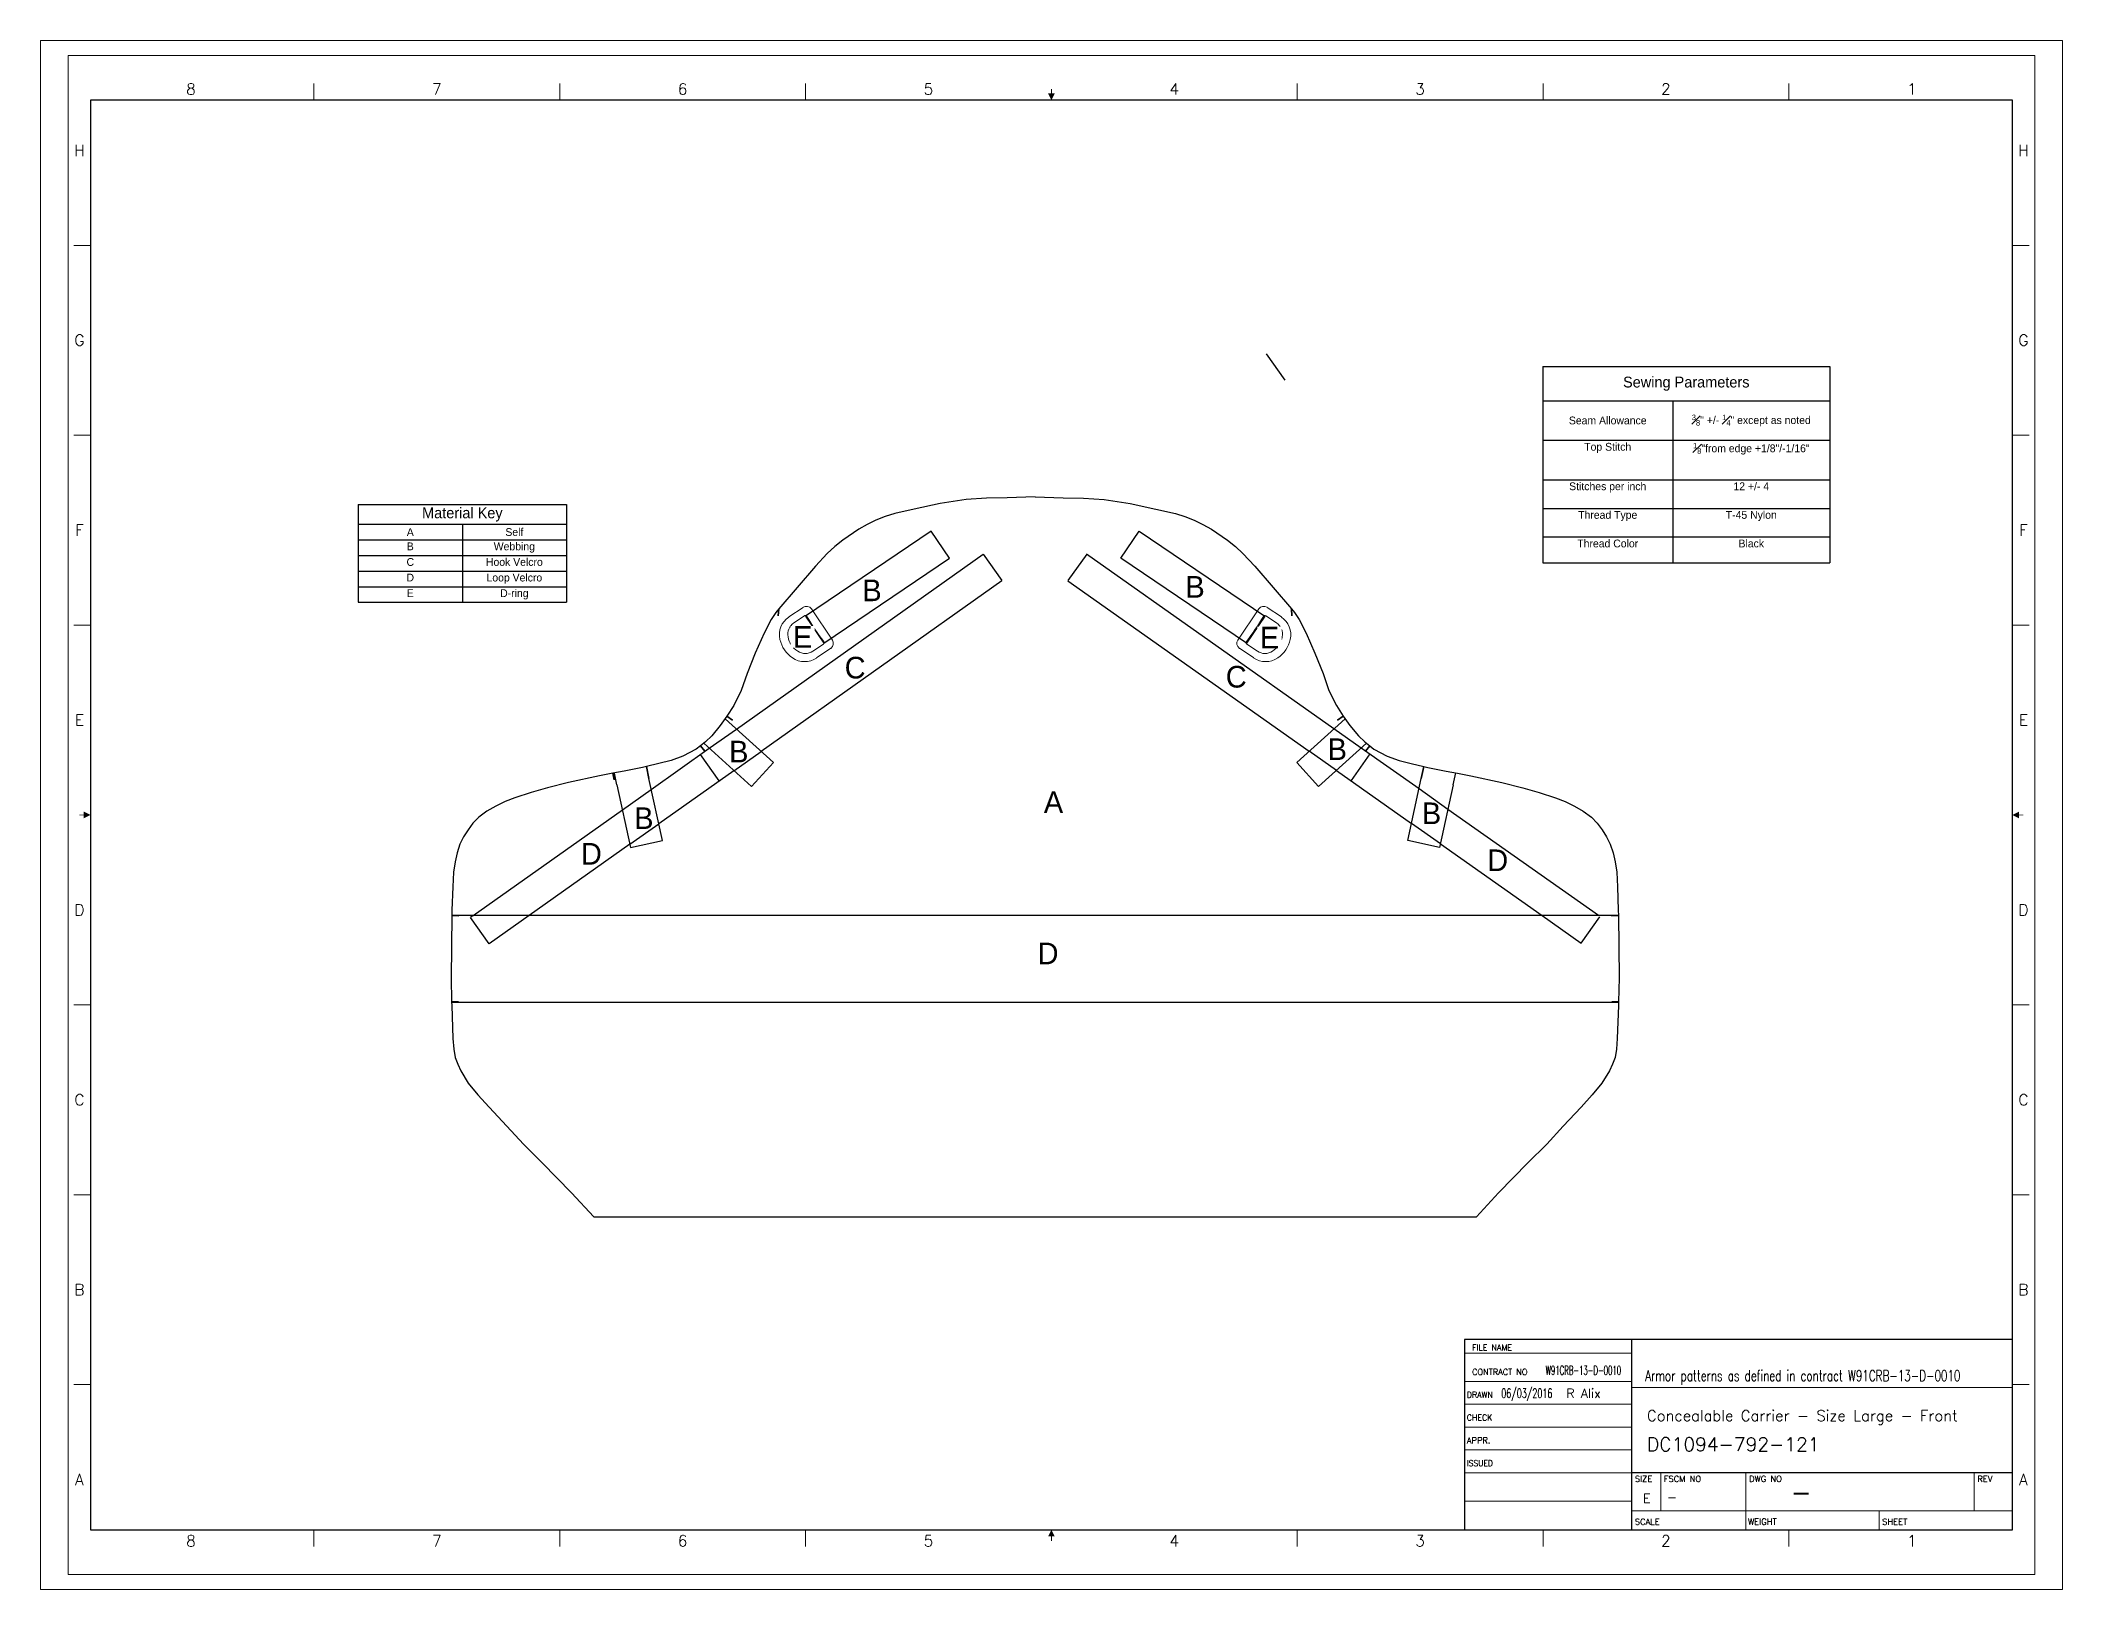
# Paper-space layout 'Layout1' of a CAD drawing. Header units: inches. Extents: x 0 to 10.8, y 0 to 8.2.
# The model-space entities are those that its viewports show. They can reach past a viewport. Long polylines and large blocks are cut down to what shows.
import ezdxf
from ezdxf.enums import TextEntityAlignment as Align

# ---------------------------------------------------------------- set-up
doc = ezdxf.new("R2010")
doc.units = ezdxf.units.IN
doc.header["$MEASUREMENT"] = 0
doc.linetypes.add('HIDDEN', pattern=[0.375, 0.25, -0.125])
doc.layers.add('AM_BOR', color=7, linetype='Continuous', lineweight=30)
doc.layers.add('T001L001', color=7, linetype='Continuous')
doc.styles.add('ACANSTS', font='romans.shx', dxfattribs={"height": 1})

# ---------------------------------------------------------------- blocks, each defined once
blk = doc.blocks.new('*T7')
at = {"color": 0, "linetype": 'ByBlock', "lineweight": -2, "transparency": 16777216}
for p, q in [((0, 0), (4.801, 0)), ((0, 0), (0, -2.253)), ((4.801, 0), (4.801, -2.253)), ((0, -0.453), (4.801, -0.453)), ((2.401, -0.453), (2.401, -2.253)), ((0, -0.813), (4.801, -0.813)), ((0, -1.173), (4.801, -1.173)), ((0, -1.533), (4.801, -1.533)), ((0, -1.893), (4.801, -1.893)), ((0, -2.253), (4.801, -2.253))]:
    blk.add_line(p, q, dxfattribs=at)
at = {"color": 0, "linetype": 'Continuous', "transparency": 16777216}
for s, insert, char_height, width, attachment_point in [('Material Key', (2.401, -0.227), 0.25, 4.68128, 5), ('A', (1.2, -0.633), 0.18, 2.28064, 5), ('B', (1.2, -0.873), 0.18, 2.28064, 2), ('Webbing', (3.601, -0.873), 0.18, 2.28064, 2), ('Self', (3.601, -0.633), 0.18, 2.28064, 5), ('C', (1.2, -1.233), 0.18, 2.28064, 2), ('Hook Velcro', (3.601, -1.233), 0.18, 2.28064, 2), ('D', (1.2, -1.593), 0.18, 2.28064, 2), ('Loop Velcro', (3.601, -1.593), 0.18, 2.28064, 2), ('E', (1.2, -1.953), 0.18, 2.28064, 2), ('D-ring', (3.601, -1.953), 0.18, 2.28064, 2)]:
    blk.add_mtext(s, dxfattribs=dict(at, insert=insert, char_height=char_height, width=width, attachment_point=attachment_point))
blk = doc.blocks.new('ANSI_E')
at = {"color": 7}
for p, q in [((1104.9, 838.2), (12.7, 838.2)), ((12.7, 838.2), (12.7, 25.4)), ((1104.9, 25.4), (1104.9, 838.2)), ((12.7, 25.4), (1104.9, 25.4))]:
    blk.add_line(p, q, dxfattribs=at)
at = {"layer": 'AM_BOR', "color": 7, "lineweight": 15}
for p, q in [((1117.6, 863.6), (0, 863.6)), ((0, 863.6), (0, 0)), ((1117.6, 0), (1117.6, 863.6)), ((139.7, 847.7), (139.7, 838.2)), ((279.4, 847.7), (279.4, 838.2)), ((419.1, 847.7), (419.1, 838.2)), ((698.5, 847.7), (698.5, 838.2)), ((838.2, 847.7), (838.2, 838.2)), ((977.9, 847.7), (977.9, 838.2)), ((12.7, 755.6), (3.2, 755.6)), ((1104.9, 755.6), (1114.4, 755.6)), ((12.7, 647.7), (3.2, 647.7)), ((1104.9, 647.7), (1114.4, 647.7)), ((12.7, 539.8), (3.2, 539.8)), ((1104.9, 539.8), (1114.4, 539.8)), ((12.7, 323.9), (3.2, 323.9)), ((1104.9, 323.9), (1114.4, 323.9)), ((12.7, 215.9), (3.2, 215.9)), ((1104.9, 215.9), (1114.4, 215.9)), ((12.7, 108), (3.2, 108)), ((1104.9, 108), (1114.4, 108)), ((139.7, 15.9), (139.7, 25.4)), ((279.4, 15.9), (279.4, 25.4)), ((419.1, 15.9), (419.1, 25.4)), ((698.5, 15.9), (698.5, 25.4)), ((838.2, 15.9), (838.2, 25.4)), ((977.9, 15.9), (977.9, 25.4)), ((0, 0), (1117.6, 0))]:
    blk.add_line(p, q, dxfattribs=at)
at = {"layer": 'AM_BOR', "color": 7, "lineweight": 30, "const_width": 0.508}
for points in [[(558.8, 844.5), (558.8, 842)], [(6.4, 431.8), (8.9, 431.8)], [(1111.2, 431.8), (1108.7, 431.8)], [(558.8, 19.1), (558.8, 21.6)]]:
    blk.add_lwpolyline(points, dxfattribs=at)
at = {"layer": 'AM_BOR', "color": 7, "lineweight": 30}
for points in [[(560.7, 842), (556.9, 842), (558.8, 838.2)], [(8.9, 433.7), (8.9, 429.9), (12.7, 431.8)], [(1108.7, 429.9), (1108.7, 433.7), (1104.9, 431.8)], [(556.9, 21.6), (560.7, 21.6), (558.8, 25.4)]]:
    blk.add_solid(points, dxfattribs=at)
at = {"layer": 'AM_BOR', "color": 7, "lineweight": 15, "style": 'ACANSTS'}
for s, p in [('8', (69.8, 844.5)), ('7', (209.6, 844.5)), ('6', (349.2, 844.5)), ('5', (488.9, 844.5)), ('4', (628.6, 844.5)), ('3', (768.3, 844.5)), ('2', (908, 844.5)), ('1', (1047.8, 844.5)), ('H', (6.4, 809.6)), ('H', (1111.2, 809.6)), ('G', (6.4, 701.7)), ('G', (1111.2, 701.7)), ('F', (6.4, 593.7)), ('F', (1111.2, 593.7)), ('E', (6.4, 485.8)), ('E', (1111.2, 485.8)), ('D', (6.4, 377.8)), ('D', (1111.2, 377.8)), ('C', (6.4, 269.9)), ('C', (1111.2, 269.9)), ('B', (6.4, 161.9)), ('B', (1111.2, 161.9)), ('A', (1111.2, 54)), ('8', (69.8, 19.1)), ('7', (209.6, 19.1)), ('6', (349.2, 19.1)), ('5', (488.9, 19.1)), ('4', (628.6, 19.1)), ('3', (768.3, 19.1)), ('2', (908, 19.1)), ('1', (1047.8, 19.1))]:
    blk.add_text(s, height=6.35, dxfattribs=at).set_placement(p, align=Align.MIDDLE_CENTER)
at = {"layer": 'AM_BOR', "color": 7, "lineweight": 15, "style": 'ACANSTS', "text_generation_flag": 2}
blk.add_text('A', height=6.35, dxfattribs=at).set_placement((6.4, 54), align=Align.MIDDLE_CENTER)
blk = doc.blocks.new('ANSI_TITUS')
at = {"color": 0}
blk.add_lwpolyline([(0, 63.5), (-182.88, 63.5), (-182.88, 0), (0, 0)], close=True, dxfattribs=at)
at = {"layer": 'AM_BOR', "color": 0}
for p, q in [((-127, 0), (-127, 63.5)), ((0, 19.05), (-127, 19.05))]:
    blk.add_line(p, q, dxfattribs=at)
at = {"layer": 'AM_BOR', "color": 0, "lineweight": 15}
for p, q in [((-182.88, 58.93), (-127, 58.93)), ((-127, 49.53), (-182.88, 49.53)), ((0, 47.5), (-127, 47.5)), ((-127, 41.91), (-182.88, 41.91)), ((-127, 34.29), (-182.88, 34.29)), ((-127, 26.67), (-182.88, 26.67)), ((-127, 19.05), (-182.88, 19.05)), ((-117.35, 19.05), (-117.35, 6.35)), ((-88.9, 19.05), (-88.9, 6.35)), ((-12.7, 19.05), (-12.7, 6.35)), ((-127, 9.53), (-182.88, 9.53)), ((0, 6.35), (-127, 6.35)), ((-88.9, 0), (-88.9, 6.35)), ((-44.45, 0), (-44.45, 6.35))]:
    blk.add_line(p, q, dxfattribs=at)
at = {"layer": 'AM_BOR', "color": 0, "lineweight": 15, "style": 'ACANSTS'}
for s, width, p in [('FILE NAME', 0.951562, (-180.32, 59.82)), ('CONTRACT NO', 0.979028, (-180.32, 51.69)), ('DRAWN', 0.942857, (-182.08, 44.07))]:
    blk.add_text(s, height=2.032, dxfattribs=dict(at, width=width)).set_placement(p)
for s, width, p in [('CHECK', 0.942857, (-182.08, 37.47)), ('ISSUED', 0.90932, (-182.08, 22.23))]:
    blk.add_text(s, height=2.032, dxfattribs=dict(at, width=width)).set_placement(p, align=Align.MIDDLE_LEFT)
for s, p in [('APPR.', (-182.08, 29.85)), ('SCALE', (-125.98, 2.67)), ('SHEET', (-43.43, 2.67))]:
    blk.add_text(s, height=2.032, dxfattribs=at).set_placement(p, align=Align.MIDDLE_LEFT)
for s, p in [('SIZE', (-125.98, 16)), ('FSCM NO', (-116.33, 16)), ('DWG NO', (-87.88, 16)), ('REV', (-11.68, 16)), ('WEIGHT', (-88.25, 1.71))]:
    blk.add_text(s, height=2.032, dxfattribs=at).set_placement(p)
for tag, p in [('GEN-TITLE-DWG{10.58}', (-161.27, 59.78)), ('GEN-TITLE-CTRN{9.04}', (-155.75, 51.74)), ('GEN-TITLE-DAT{6.03}', (-170.58, 44.08)), ('GEN-TITLE-NAME{6.72}', (-148.84, 44.07)), ('GEN-TITLE-CHKD{6.16}', (-170.75, 36.42)), ('GEN-TITLE-CHKM{6.72}', (-148.84, 36.45)), ('GEN-TITLE-APPD{6.08}', (-170.75, 28.77)), ('GEN-TITLE-APPM{6.72}', (-148.84, 28.83)), ('GEN-TITLE-ISSD{6.03}', (-170.58, 21.28)), ('GEN-TITLE-ISSM{6.72}', (-148.84, 21.21)), ('GEN-TITLE-FSCM{8.01}', (-115.32, 9.4)), ('GEN-TITLE-SCA{7.49}', (-113.04, 1.66)), ('GEN-TITLE-WT{7.43}', (-69.95, 1.65)), ('GEN-TITLE-SHEET{10.30}', (-26.47, 1.56))]:
    blk.add_attdef(tag, p, '', height=3.05, dxfattribs=at)
at = {"layer": 'AM_BOR', "color": 0, "lineweight": 30, "style": 'ACANSTS'}
for tag, p in [('GEN-TITLE-DACT{25.89}', (-122.54, 49.66)), ('GEN-TITLE-DES2{26.26}', (-121.95, 26.26))]:
    blk.add_attdef(tag, p, '', height=4.57, dxfattribs=at)
at = {"layer": 'AM_BOR', "color": 0, "style": 'ACANSTS'}
for tag, p in [('GEN-TITLE-DES1{18.22}', (-121.95, 36.3)), ('GEN-TITLE-NR{8.40}', (-74.06, 9.4))]:
    blk.add_attdef(tag, p, '', height=6.35, dxfattribs=at)
at = {"layer": 'AM_BOR', "color": 0, "lineweight": 15, "style": 'ACANSTS'}
for tag, p in [('GEN-TITLE-SIZ{2.46}', (-122.03, 9.01)), ('GEN-TITLE-REV{3.27}', (-6.22, 8.88))]:
    blk.add_attdef(tag, text='', height=3.05, dxfattribs=at).set_placement(p, align=Align.CENTER)
blk = doc.blocks.new('*T28')
at = {"color": 0, "linetype": 'ByBlock', "lineweight": -2, "transparency": 16777216}
for p, q in [((0, 0), (6.625, 0)), ((0, 0), (0, -4.531)), ((6.625, 0), (6.625, -4.531)), ((0, -0.787), (6.625, -0.787)), ((3, -0.787), (3, -4.531)), ((0, -1.699), (6.625, -1.699)), ((0, -2.611), (6.625, -2.611)), ((0, -3.271), (6.625, -3.271)), ((0, -3.931), (6.625, -3.931)), ((0, -4.531), (6.625, -4.531))]:
    blk.add_line(p, q, dxfattribs=at)
at = {"color": 0, "linetype": 'Continuous', "transparency": 16777216}
for s, insert, char_height, width, attachment_point in [('Sewing Parameters', (3.312, -0.393), 0.25, 6.505, 5), ('Seam Allowance', (1.5, -1.243), 0.18, 2.88, 5), ('\\A1;{\\H0.7x;\\S3#8;}" +/- {\\H0.7x;\\S1#4;}" except as noted', (4.812, -1.243), 0.18, 3.505, 5), ('Top Stitch', (1.5, -1.759), 0.18, 2.88, 2), ('\\A1;{\\H0.7x;\\S1#8;}"from edge +1/8"/-1/16"', (4.812, -1.759), 0.18, 3.505, 2), ('Stitches per inch', (1.5, -2.671), 0.18, 2.88, 2), ('12 +/- 4', (4.812, -2.671), 0.18, 3.505, 2), ('Thread Type', (1.5, -3.331), 0.18, 2.88, 2), ('T-45 Nylon', (4.812, -3.331), 0.18, 3.505, 2), ('Thread Color', (1.5, -3.991), 0.18, 2.88, 2), ('Black', (4.812, -3.991), 0.18, 3.505, 2)]:
    blk.add_mtext(s, dxfattribs=dict(at, insert=insert, char_height=char_height, width=width, attachment_point=attachment_point))

msp = doc.modelspace()

# ---------------------------------------------------------------- linework, layer by layer
at = {"linetype": 'Continuous'}
for p, q in [((-0.946, 29.077), (-0.512, 28.465)), ((-13.167, 20.415), (-7.472, 24.451)), ((-7.475, 24.454), (-7.041, 23.842)), ((-5.086, 24.455), (-5.519, 23.843)), ((0.62, 20.419), (-5.088, 24.452)), ((-7.041, 23.837), (-12.597, 19.9)), ((-5.519, 23.838), (0.049, 19.903)), ((-12.315, 19.645), (-13.428, 20.651)), ((-0.237, 19.645), (0.876, 20.651)), ((-13.922, 20.086), (-12.818, 19.089)), ((1.37, 20.086), (0.266, 19.089)), ((-15.132, 19.022), (-13.794, 19.971)), ((-14.003, 19.831), (-13.57, 19.219)), ((-12.818, 19.089), (-12.315, 19.645)), ((0.266, 19.089), (-0.237, 19.645)), ((1.449, 19.841), (1.017, 19.228)), ((2.582, 19.032), (1.248, 19.975)), ((-15.923, 19.131), (-15.982, 19.401)), ((-15.923, 19.131), (-15.609, 17.683)), ((-14.876, 17.843), (-15.187, 19.276)), ((-13.224, 19.455), (-14.959, 18.226)), ((0.677, 19.46), (2.409, 18.236)), ((2.324, 17.843), (2.635, 19.276)), ((3.371, 19.131), (3.057, 17.683)), ((3.371, 19.131), (3.43, 19.402)), ((-19.244, 16.109), (-15.797, 18.551)), ((6.719, 16.109), (3.248, 18.562)), ((-15.624, 17.755), (-17.947, 16.109)), ((-15.609, 17.683), (-14.876, 17.843)), ((3.057, 17.683), (2.324, 17.843)), ((3.074, 17.766), (5.42, 16.109)), ((7.182, 16.109), (-19.733, 16.109)), ((-19.733, 14.109), (7.182, 14.109)), ((-16.46, 9.154), (3.908, 9.154))]:
    msp.add_line(p, q, dxfattribs=at)
at = {"color": 7, "linetype": 'Continuous', "lineweight": 15}
for p, q in [((-11.959, 23.002), (-11.629, 23.225)), ((-11.6, 23.03), (-11.845, 22.864)), ((-11.438, 23.188), (-10.953, 22.47)), ((-1.114, 23.188), (-1.599, 22.47)), ((-0.952, 23.03), (-0.707, 22.864)), ((-0.593, 23.002), (-0.923, 23.225)), ((-11.404, 22.213), (-11.16, 22.378)), ((-10.99, 22.279), (-11.32, 22.056)), ((-1.562, 22.279), (-1.232, 22.056)), ((-1.148, 22.213), (-1.392, 22.378))]:
    msp.add_line(p, q, dxfattribs=at)
at = {"linetype": 'HIDDEN'}
for p, q in [((-13.794, 19.971), (-13.167, 20.415)), ((1.248, 19.975), (0.62, 20.419)), ((-13.224, 19.455), (-12.597, 19.9)), ((0.677, 19.46), (0.049, 19.903)), ((-15.797, 18.551), (-15.132, 19.022)), ((3.248, 18.562), (2.582, 19.032)), ((-15.624, 17.755), (-14.959, 18.226)), ((3.074, 17.766), (2.409, 18.236)), ((-19.244, 16.109), (-19.303, 16.067)), ((-18.87, 15.455), (-19.303, 16.067)), ((-17.947, 16.109), (-18.87, 15.455)), ((5.42, 16.109), (6.321, 15.472)), ((6.321, 15.472), (6.754, 16.084))]:
    msp.add_line(p, q, dxfattribs=at)
at = {"linetype": 'Continuous'}
for points in [[(-11.573, 23.02), (-11.152, 22.399), (-8.254, 24.361), (-8.674, 24.982)], [(-0.979, 23.02), (-1.4, 22.399), (-4.298, 24.361), (-3.878, 24.982)]]:
    msp.add_lwpolyline(points, close=True, dxfattribs=at)
at = {"color": 7, "linetype": 'Continuous', "lineweight": 15}
for centre, radius, start, end in [((-11.683, 22.594), 0.492, 124.0488, 192.6871), ((-11.668, 22.603), 0.315, 124.0488, 191.0457), ((-11.552, 23.111), 0.138, 34.0488, 124.0488), ((-11.578, 22.997), 0.0394, 30.6386, 124.0488), ((-6.463, 26.027), 5.906, 210.6386, 217.459), ((-6.089, 26.027), 5.906, 322.541, 329.3614), ((-1, 23.111), 0.138, 55.9512, 145.9512), ((-0.974, 22.997), 0.0394, 55.9512, 149.3614), ((-0.884, 22.603), 0.315, 348.9543, 55.9512), ((-0.869, 22.594), 0.492, 347.3129, 55.9512), ((-11.472, 22.642), 0.709, 192.6871, 235.4105), ((-11.472, 22.642), 0.515, 191.0457, 237.0519), ((-11.182, 22.411), 0.0394, 304.0488, 37.459), ((-11.067, 22.393), 0.138, 304.0488, 34.0488), ((-1.485, 22.393), 0.138, 145.9512, 235.9512), ((-1.37, 22.411), 0.0394, 142.541, 235.9512), ((-1.08, 22.642), 0.515, 302.9481, 348.9543), ((-1.08, 22.642), 0.709, 304.5895, 347.3129), ((-11.595, 22.463), 0.492, 235.4105, 304.0488), ((-11.581, 22.474), 0.315, 237.0519, 304.0488), ((-0.957, 22.463), 0.492, 235.9512, 304.5895), ((-0.971, 22.474), 0.315, 235.9512, 302.9481)]:
    msp.add_arc(centre, radius, start, end, dxfattribs=at)
at = {"layer": 'T001L001'}
for points in [[(-6.276, 25.778), (-6.276, 25.778), (-6.276, 25.778), (-6.922, 25.755), (-7.395, 25.744), (-7.866, 25.716), (-8.468, 25.623), (-9.064, 25.494), (-9.513, 25.387), (-9.733, 25.32), (-9.948, 25.24), (-10.148, 25.14), (-10.341, 25.028), (-10.712, 24.775), (-10.896, 24.627), (-11.07, 24.468), (-11.342, 24.176), (-12.191, 23.189), (-12.201, 23.032), (-12.191, 23.189), (-12.261, 23.104), (-12.369, 22.947), (-12.53, 22.63), (-12.733, 22.169), (-12.92, 21.701), (-13.055, 21.308), (-13.229, 20.963), (-13.386, 20.711), (-13.255, 20.624), (-13.386, 20.711), (-13.539, 20.494), (-13.735, 20.261), (-13.881, 20.119), (-13.998, 20.025), (-13.899, 19.902), (-13.998, 20.025), (-14.094, 19.948), (-14.401, 19.789), (-14.672, 19.691), (-14.955, 19.618), (-15.241, 19.55), (-15.187, 19.276), (-15.241, 19.55), (-15.336, 19.527), (-15.758, 19.443), (-16.018, 19.395), (-15.99, 19.241), (-16.018, 19.395), (-16.326, 19.338), (-17.044, 19.184), (-17.527, 19.057), (-17.907, 18.954), (-18.279, 18.83), (-18.501, 18.74), (-18.717, 18.637), (-18.923, 18.518), (-19.114, 18.378), (-19.246, 18.242), (-19.36, 18.091), (-19.461, 17.93), (-19.547, 17.759), (-19.613, 17.558), (-19.658, 17.349), (-19.695, 17.116), (-19.714, 16.77), (-19.732, 16.236), (-19.733, 16.109), (-19.576, 16.107), (-19.733, 16.109), (-19.749, 14.676), (-19.738, 14.119), (-19.581, 14.12), (-19.738, 14.119), (-19.737, 14.036), (-19.708, 13.272), (-19.691, 13.026), (-19.658, 12.833), (-19.599, 12.678), (-19.525, 12.529), (-19.354, 12.244), (-19.13, 11.975), (-18.874, 11.689), (-18.463, 11.249), (-18.081, 10.835), (-17.647, 10.407), (-16.97, 9.708), (-16.46, 9.154)], [(-6.276, 25.778), (-6.276, 25.778), (-6.276, 25.778), (-5.63, 25.755), (-5.157, 25.744), (-4.686, 25.716), (-4.083, 25.623), (-3.487, 25.494), (-3.039, 25.387), (-2.819, 25.32), (-2.604, 25.24), (-2.404, 25.14), (-2.21, 25.028), (-1.84, 24.775), (-1.656, 24.627), (-1.482, 24.468), (-1.21, 24.176), (-0.361, 23.189), (-0.35, 23.032), (-0.361, 23.189), (-0.291, 23.104), (-0.182, 22.947), (-0.021, 22.63), (0.181, 22.169), (0.368, 21.701), (0.503, 21.308), (0.678, 20.963), (0.834, 20.711), (0.703, 20.624), (0.834, 20.711), (0.987, 20.494), (1.183, 20.261), (1.33, 20.119), (1.446, 20.025), (1.347, 19.902), (1.446, 20.025), (1.542, 19.948), (1.85, 19.789), (2.12, 19.691), (2.403, 19.618), (2.689, 19.55), (2.635, 19.276), (2.689, 19.55), (2.784, 19.527), (3.207, 19.443), (3.467, 19.395), (3.467, 19.395), (3.467, 19.395), (3.774, 19.338), (4.493, 19.184), (4.975, 19.057), (5.355, 18.954), (5.727, 18.83), (5.95, 18.74), (6.166, 18.637), (6.372, 18.518), (6.563, 18.378), (6.694, 18.242), (6.809, 18.091), (6.91, 17.93), (6.995, 17.759), (7.062, 17.558), (7.106, 17.349), (7.144, 17.116), (7.162, 16.77), (7.18, 16.236), (7.182, 16.109), (7.024, 16.107), (7.182, 16.109), (7.197, 14.676), (7.187, 14.119), (7.029, 14.12), (7.187, 14.119), (7.185, 14.036), (7.156, 13.272), (7.139, 13.026), (7.107, 12.833), (7.047, 12.678), (6.974, 12.529), (6.802, 12.244), (6.578, 11.975), (6.323, 11.689), (5.911, 11.249), (5.529, 10.835), (5.095, 10.407), (4.418, 9.708), (3.908, 9.154)]]:
    msp.add_lwpolyline(points, dxfattribs=at)

# ---------------------------------------------------------------- block references
for name, p in [('*T28', (5.436, 28.78)), ('*T7', (-21.892, 25.595))]:
    msp.add_blockref(name, p)
at = {"lineweight": 0}
ref = msp.add_blockref('ANSI_TITUS', (16.271, 1.933), dxfattribs=dict(at, xscale=0.06912783399898145, yscale=0.06912783399898145, zscale=0.06912783399898145))
ref.add_attrib('GEN-TITLE-CTRN{9.04}', 'W91CRB-13-D-0010', (5.505, 5.51), dxfattribs={"layer": 'AM_BOR', "color": 0, "lineweight": 15, "height": 0.2107, "style": 'ACANSTS', "width": 0.556716})
ref.add_attrib('GEN-TITLE-SIZ{2.46}', 'E', dxfattribs={"layer": 'AM_BOR', "color": 0, "lineweight": 15, "height": 0.211, "style": 'ACANSTS'}).set_placement((7.836, 2.556), align=Align.CENTER)
ref.add_attrib('GEN-TITLE-FSCM{8.01}', '-', (8.3, 2.583), dxfattribs={"layer": 'AM_BOR', "color": 0, "lineweight": 15, "height": 0.211, "style": 'ACANSTS'})
ref.add_attrib('GEN-TITLE-DACT{25.89}', 'Armor patterns as defined in contract W91CRB-13-D-0010', (7.8, 5.366), dxfattribs={"layer": 'AM_BOR', "color": 7, "lineweight": 30, "height": 0.25, "style": 'ACANSTS', "width": 0.7})
ref.add_attrib('GEN-TITLE-NR{8.40}', '-', (11.152, 2.583), dxfattribs={"layer": 'AM_BOR', "height": 0.439, "style": 'ACANSTS'})
ref.add_attrib('GEN-TITLE-DES2{26.26}', 'DC1094-792-121', (7.841, 3.748), dxfattribs={"layer": 'AM_BOR', "color": 0, "lineweight": 30, "height": 0.31605, "style": 'ACANSTS'})
ref.add_attrib('GEN-TITLE-DES1{18.22}', 'Concealable Carrier - Size Large - Front', (7.841, 4.442), dxfattribs={"layer": 'AM_BOR', "height": 0.25, "style": 'ACANSTS'})
ref.add_attrib('GEN-TITLE-NAME{6.72}', 'R Alix', (5.982, 4.979), dxfattribs={"layer": 'AM_BOR', "color": 0, "lineweight": 15, "height": 0.2107, "style": 'ACANSTS'})
ref.add_attrib('GEN-TITLE-DAT{6.03}', '06/03/2016', (4.48, 4.98), dxfattribs={"layer": 'AM_BOR', "color": 0, "lineweight": 15, "height": 0.2107, "style": 'ACANSTS', "width": 0.639545})

# ---------------------------------------------------------------- texts
at = {"linetype": 'Continuous', "char_height": 0.5, "attachment_point": 1}
for s, insert in [('B', (-10.262, 23.867)), ('B', (-2.808, 23.948)), ('C', (-10.67, 22.083)), ('C', (-1.877, 21.873)), ('B', (-13.336, 20.146)), ('B', (0.473, 20.201)), ('A', (-6.075, 18.979)), ('B', (2.647, 18.721)), ('B', (-15.527, 18.609)), ('D', (-16.756, 17.786)), ('D', (4.156, 17.637)), ('D', (-6.219, 15.486))]:
    msp.add_mtext_dynamic_manual_height_columns(s, width=1.45017, gutter_width=1, heights=[0], dxfattribs=dict(at, insert=insert))

# ---------------------------------------------------------------- next in the draw order: texts
at = {"linetype": 'Continuous', "char_height": 0.5, "attachment_point": 5, "bg_fill": 3, "box_fill_scale": 1, "bg_fill_color": 256, "bg_fill_transparency": 0}
for insert in [(-11.638, 22.541), (-0.868, 22.526)]:
    msp.add_mtext_dynamic_manual_height_columns('E', width=0.55888, gutter_width=1, heights=[0.625], dxfattribs=dict(at, insert=insert))

# ---------------------------------------------------------------- next in the draw order: block references
at = {"color": 250, "lineweight": 0, "xscale": 0.04059878623746035, "yscale": 0.04059878623746035, "zscale": 0.04059878623746035}
msp.add_blockref('ANSI_E', (-28.586, 0.902), dxfattribs=at)

psp = doc.layouts.get("Layout1")

# ---------------------------------------------------------------- viewports
at = {"layer": '0', "linetype": 'HIDDEN'}
psp.add_viewport(center=(5.378, 4.119), size=(10.745, 8.23509), view_center_point=(-5.9, 18.433), view_height=35.75665, dxfattribs=at)

doc.saveas('drawing.dxf')
